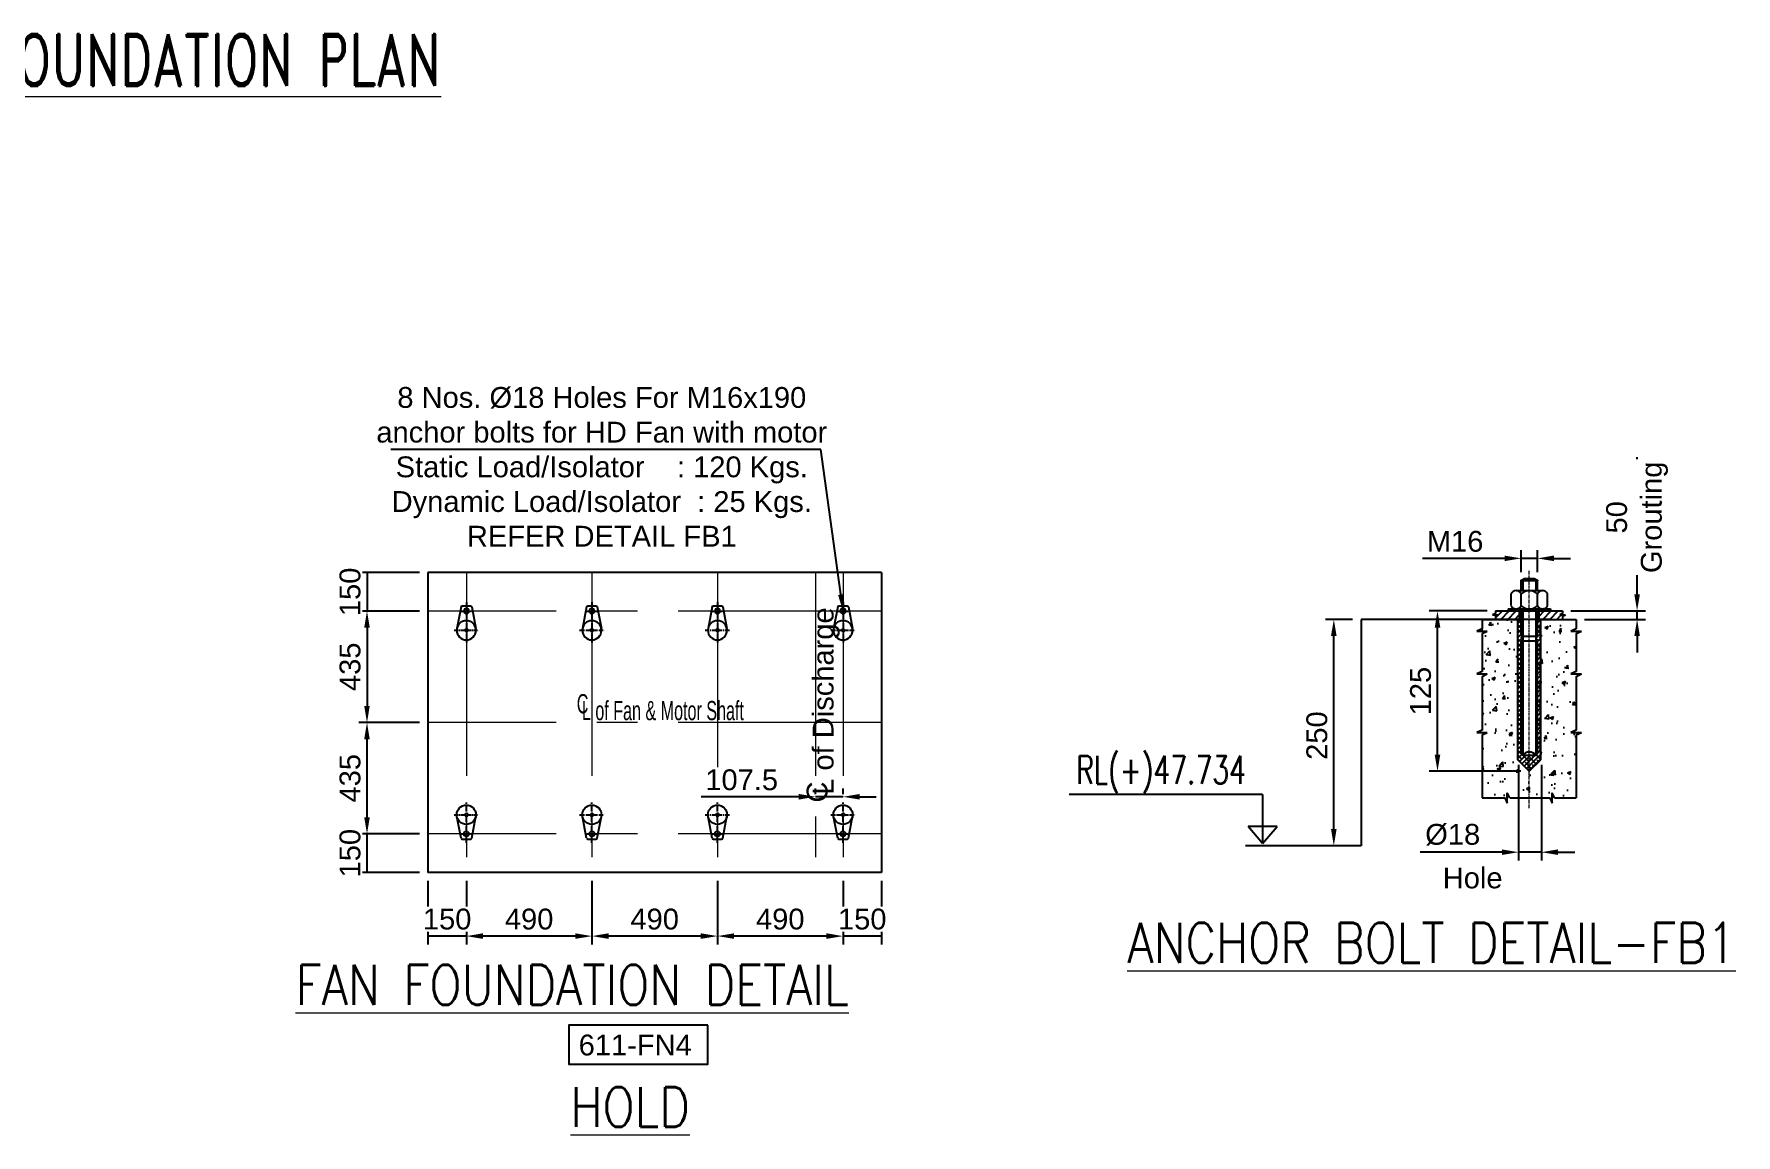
# Model space of a CAD drawing. Header units: millimetres. Extents: x -243837 to -5443, y 40 to 285140.
# Drawn here: x -154609 to -128040, y 33260 to 50450 of the extents above; entities that cross this region are included whole.
import ezdxf
from ezdxf.enums import TextEntityAlignment as Align

# ---------------------------------------------------------------- set-up
doc = ezdxf.new("R2010")
doc.units = ezdxf.units.MM
doc.linetypes.add('CENTER', pattern=[50.8, 31.75, -6.35, 6.35, -6.35])
doc.layers.add('CEN', color=1, linetype='CENTER', lineweight=9)
doc.layers.add('TEXT', color=255, linetype='Continuous', lineweight=18)
for name, color, linetype in [('hatch', 6, 'Continuous'), ('M_BLOCK', 7, 'Continuous'), ('M_CENTERLINE', 4, 'CENTER'), ('M_VIS', 2, 'Continuous'), ('MISC', 7, 'Continuous')]:
    doc.layers.add(name, color=color, linetype=linetype)
doc.styles.add('KA', font='romans.shx', dxfattribs={"width": 0.7})
doc.styles.get("Standard").update_dxf_attribs({"font": 'arial.ttf'})
doc.dimstyles.new('AM_DIN', dxfattribs={"dimscale": 130, "dimtxt": 2.5, "dimasz": 2, "dimexe": 1, "dimexo": 1, "dimgap": 0.75, "dimtad": 1, "dimdec": 0, "dimdsep": 46, "dimtxsty": 'Standard', "dimcen": 0, "dimclrd": 8, "dimclre": 8, "dimadec": 0, "dimazin": 2, "dimtp": 0.1, "dimtm": 0.1, "dimtfac": 0.71, "dimtdec": 0, "dimtix": 1, "dimtmove": 0, "dimatfit": 3, "dimfxl": 1, "dimtfill": 1, "dimlwd": -1, "dimlwe": -1, "dimarcsym": 0})
doc.dimstyles.new('AM_DIN$0', dxfattribs={"dimscale": 75, "dimtxt": 3.5, "dimasz": 3.5, "dimexe": 1, "dimexo": 1, "dimgap": 0.75, "dimtad": 1, "dimdsep": 46, "dimtxsty": 'Standard', "dimcen": 0, "dimclrd": 256, "dimclre": 256, "dimclrt": 2, "dimadec": 0, "dimazin": 2, "dimtp": 0.1, "dimtm": 0.1, "dimtfac": 0.71, "dimtix": 1, "dimtmove": 0, "dimatfit": 3, "dimfxl": 1, "dimtfill": 1, "dimlwd": -1, "dimlwe": -1, "dimarcsym": 0})
pattern_1 = [(50, (-3977591.57, 11129.13), (546.554007, -47.817257), [57.15, -628.65]), (355, (-3977591.57, 11129.13), (-105.730264, 573.170536), [45.72, -502.92175]), (100.451445, (-3977546, 11125.14), (440.82374, 525.353256), [48.57003, -534.27073]), (46.1842, (-3977591.6, 11281.5), (813.23712, -126.12698), [85.725, -942.975]), (96.635558, (-3977523.8, 11271), (712.2124, 742.27837), [72.85507, -801.40682]), (351.18415, (-3977591.6, 11281.5), (712.2124, 742.27837), [68.5799, -754.3792]), (21, (-3977515.37, 11243.43), (454.843174, -306.795595), [57.15, -628.65]), (326, (-3977515.37, 11243.43), (185.406085, 552.5639), [45.72, -502.92]), (71.451445, (-3977477.46, 11217.86), (640.24926, 245.76831), [48.57003, -534.26981]), (37.5, (-3977591.57, 11129.13), (9.26581, 253.665117), [0, -496.824, 0, -510.54, 0, -504.825]), (7.5, (-3977591.57, 11129.13), (200.458988, 300.541724), [0, -291.084, 0, -485.394, 0, -192.405]), (327.5, (-3977761.5, 11129.13), (406.771786, -17.186232), [0, -190.5, 0, -594.36, 0, -788.67]), (317.5, (-3977837.7, 11129.13), (444.387544, 76.279473), [0, -247.65, 0, -394.716, 0, -560.07])]

# ---------------------------------------------------------------- blocks, each defined once
blk = doc.blocks.new('*D347')
at = {"color": 1, "linetype": 'ByBlock', "transparency": 16777216}
for p, q in [((-134024, 41311), (-134448, 41311)), ((-134318, 38035), (-134318, 41051)), ((-134024, 37775), (-134448, 37775))]:
    blk.add_line(p, q, dxfattribs=at)
at = {"color": 1, "transparency": 16777216}
for points in [[(-134362, 41051), (-134275, 41051), (-134318, 41311)], [(-134362, 38035), (-134275, 38035), (-134318, 37775)]]:
    blk.add_solid(points, dxfattribs=at)
at = {"layer": 'DEFPOINTS', "color": 0, "transparency": 16777216}
for p in [(-134318, 41311), (-133894, 41311), (-133894, 37775)]:
    blk.add_point(p, dxfattribs=at)
at = {"color": 2, "transparency": 16777216, "insert": (-134582, 39496), "char_height": 325, "attachment_point": 5, "rotation": 90, "bg_fill": 3, "box_fill_scale": 1.1, "bg_fill_color": 256, "bg_fill_true_color": 13158600, "bg_fill_transparency": 0}
blk.add_mtext('250', dxfattribs=at)
blk = doc.blocks.new('*D337')
at = {"color": 1, "linetype": 'ByBlock', "transparency": 16777216}
for p, q in [((-129584, 41703), (-129584, 43845)), ((-130617, 41443), (-129454, 41443)), ((-130405, 41311), (-129454, 41311)), ((-129584, 41311), (-129584, 41443)), ((-129584, 41051), (-129584, 40791))]:
    blk.add_line(p, q, dxfattribs=at)
at = {"color": 1, "transparency": 16777216}
for points in [[(-129627, 41703), (-129540, 41703), (-129584, 41443)], [(-129627, 41051), (-129540, 41051), (-129584, 41311)]]:
    blk.add_solid(points, dxfattribs=at)
at = {"layer": 'DEFPOINTS', "color": 0, "transparency": 16777216}
for p in [(-130747, 41443), (-130535, 41311), (-129584, 41443)]:
    blk.add_point(p, dxfattribs=at)
at = {"color": 2, "transparency": 16777216, "insert": (-129584, 42904), "char_height": 325, "attachment_point": 5, "rotation": 90, "bg_fill": 3, "box_fill_scale": 1.1, "bg_fill_color": 256, "bg_fill_true_color": 13158600, "bg_fill_transparency": 0}
blk.add_mtext('50\\PGrouting', dxfattribs=at)
blk = doc.blocks.new('*D338')
at = {"color": 1, "linetype": 'ByBlock', "transparency": 16777216}
for p, q in [((-131926, 41443), (-132830, 41443)), ((-132700, 39199), (-132700, 41183)), ((-131397, 38939), (-132830, 38939))]:
    blk.add_line(p, q, dxfattribs=at)
at = {"color": 1, "transparency": 16777216}
for points in [[(-132743, 41183), (-132656, 41183), (-132700, 41443)], [(-132743, 39199), (-132656, 39199), (-132700, 38939)]]:
    blk.add_solid(points, dxfattribs=at)
at = {"layer": 'DEFPOINTS', "color": 0, "transparency": 16777216}
for p in [(-132700, 41443), (-131796, 41443), (-131267, 38939)]:
    blk.add_point(p, dxfattribs=at)
at = {"color": 2, "transparency": 16777216, "insert": (-132963, 40191), "char_height": 325, "attachment_point": 5, "rotation": 90, "bg_fill": 3, "box_fill_scale": 1.1, "bg_fill_color": 256, "bg_fill_true_color": 13158600, "bg_fill_transparency": 0}
blk.add_mtext('125', dxfattribs=at)
blk = doc.blocks.new('*D339')
at = {"color": 8, "linetype": 'ByBlock', "transparency": 16777216}
for p, q in [((-131435, 39038), (-131435, 37545)), ((-131078, 39038), (-131078, 37545)), ((-131695, 37675), (-132970, 37675)), ((-131078, 37675), (-131435, 37675)), ((-130818, 37675), (-130558, 37675))]:
    blk.add_line(p, q, dxfattribs=at)
at = {"color": 8, "transparency": 16777216}
for points in [[(-131695, 37719), (-131695, 37632), (-131435, 37675)], [(-130818, 37719), (-130818, 37632), (-131078, 37675)]]:
    blk.add_solid(points, dxfattribs=at)
at = {"layer": 'DEFPOINTS', "color": 0, "transparency": 16777216}
for p in [(-131435, 39168), (-131078, 39168), (-131078, 37675)]:
    blk.add_point(p, dxfattribs=at)
at = {"color": 2, "transparency": 16777216, "insert": (-132462, 37948), "char_height": 325, "attachment_point": 5, "bg_fill": 3, "box_fill_scale": 1.1, "bg_fill_color": 256, "bg_fill_true_color": 13158600, "bg_fill_transparency": 0}
blk.add_mtext('%%C18', dxfattribs=at)
blk = doc.blocks.new('*D340')
at = {"color": 1, "linetype": 'ByBlock', "transparency": 16777216}
for p, q in [((-131653, 42263), (-132936, 42263)), ((-131393, 42048), (-131393, 42393)), ((-131141, 42263), (-131393, 42263)), ((-131141, 42048), (-131141, 42393)), ((-130881, 42263), (-130621, 42263))]:
    blk.add_line(p, q, dxfattribs=at)
at = {"color": 1, "transparency": 16777216}
for points in [[(-131653, 42307), (-131653, 42220), (-131393, 42263)], [(-130881, 42307), (-130881, 42220), (-131141, 42263)]]:
    blk.add_solid(points, dxfattribs=at)
at = {"layer": 'DEFPOINTS', "color": 0, "transparency": 16777216}
for p in [(-131141, 42263), (-131393, 41918), (-131141, 41918)]:
    blk.add_point(p, dxfattribs=at)
at = {"color": 2, "transparency": 16777216, "insert": (-132425, 42527), "char_height": 325, "attachment_point": 5, "bg_fill": 3, "box_fill_scale": 1.1, "bg_fill_color": 256, "bg_fill_true_color": 13158600, "bg_fill_transparency": 0}
blk.add_mtext('M16', dxfattribs=at)
blk = doc.blocks.new('*D341')
at = {"color": 1, "linetype": 'ByBlock', "transparency": 16777216}
for p, q in [((-148590, 41440), (-149541, 41440)), ((-149411, 41180), (-149411, 39960)), ((-148590, 39700), (-149541, 39700))]:
    blk.add_line(p, q, dxfattribs=at)
at = {"color": 1, "transparency": 16777216}
for points in [[(-149455, 41180), (-149368, 41180), (-149411, 41440)], [(-149455, 39960), (-149368, 39960), (-149411, 39700)]]:
    blk.add_solid(points, dxfattribs=at)
at = {"layer": 'DEFPOINTS', "color": 0, "transparency": 16777216}
for p in [(-148460, 41440), (-149411, 39700), (-148460, 39700)]:
    blk.add_point(p, dxfattribs=at)
at = {"color": 2, "transparency": 16777216, "insert": (-149675, 40570), "char_height": 325, "attachment_point": 5, "rotation": 90, "bg_fill": 3, "box_fill_scale": 1.1, "bg_fill_color": 256, "bg_fill_true_color": 13158600, "bg_fill_transparency": 0}
blk.add_mtext('435', dxfattribs=at)
blk = doc.blocks.new('*D342')
at = {"color": 1, "linetype": 'ByBlock', "transparency": 16777216}
for p, q in [((-148590, 39700), (-149541, 39700)), ((-149411, 38220), (-149411, 39440)), ((-148590, 37960), (-149541, 37960))]:
    blk.add_line(p, q, dxfattribs=at)
at = {"color": 1, "transparency": 16777216}
for points in [[(-149455, 39440), (-149368, 39440), (-149411, 39700)], [(-149455, 38220), (-149368, 38220), (-149411, 37960)]]:
    blk.add_solid(points, dxfattribs=at)
at = {"layer": 'DEFPOINTS', "color": 0, "transparency": 16777216}
for p in [(-149411, 39700), (-148460, 39700), (-148460, 37960)]:
    blk.add_point(p, dxfattribs=at)
at = {"color": 2, "transparency": 16777216, "insert": (-149675, 38830), "char_height": 325, "attachment_point": 5, "rotation": 90, "bg_fill": 3, "box_fill_scale": 1.1, "bg_fill_color": 256, "bg_fill_true_color": 13158600, "bg_fill_transparency": 0}
blk.add_mtext('435', dxfattribs=at)
blk = doc.blocks.new('*D348')
at = {"color": 1, "linetype": 'ByBlock', "transparency": 16777216}
for p, q in [((-143940, 37230), (-143940, 36235)), ((-141980, 37230), (-141980, 36235)), ((-142240, 36365), (-143680, 36365))]:
    blk.add_line(p, q, dxfattribs=at)
at = {"color": 1, "transparency": 16777216}
for points in [[(-143680, 36409), (-143680, 36322), (-143940, 36365)], [(-142240, 36409), (-142240, 36322), (-141980, 36365)]]:
    blk.add_solid(points, dxfattribs=at)
at = {"layer": 'DEFPOINTS', "color": 0, "transparency": 16777216}
for p in [(-143940, 37360), (-141980, 37360), (-143940, 36365)]:
    blk.add_point(p, dxfattribs=at)
at = {"color": 2, "transparency": 16777216, "insert": (-142960, 36629), "char_height": 325, "attachment_point": 5, "bg_fill": 3, "box_fill_scale": 1.1, "bg_fill_color": 256, "bg_fill_true_color": 13158600, "bg_fill_transparency": 0}
blk.add_mtext('490', dxfattribs=at)
blk = doc.blocks.new('*D349')
at = {"color": 1, "linetype": 'ByBlock', "transparency": 16777216}
for p, q in [((-145900, 37230), (-145900, 36235)), ((-143940, 37230), (-143940, 36235)), ((-144200, 36365), (-145640, 36365))]:
    blk.add_line(p, q, dxfattribs=at)
at = {"color": 1, "transparency": 16777216}
for points in [[(-145640, 36409), (-145640, 36322), (-145900, 36365)], [(-144200, 36409), (-144200, 36322), (-143940, 36365)]]:
    blk.add_solid(points, dxfattribs=at)
at = {"layer": 'DEFPOINTS', "color": 0, "transparency": 16777216}
for p in [(-145900, 37360), (-143940, 37360), (-145900, 36365)]:
    blk.add_point(p, dxfattribs=at)
at = {"color": 2, "transparency": 16777216, "insert": (-144920, 36629), "char_height": 325, "attachment_point": 5, "bg_fill": 3, "box_fill_scale": 1.1, "bg_fill_color": 256, "bg_fill_true_color": 13158600, "bg_fill_transparency": 0}
blk.add_mtext('490', dxfattribs=at)
blk = doc.blocks.new('*D343')
at = {"color": 1, "linetype": 'ByBlock', "transparency": 16777216}
for p, q in [((-147860, 37230), (-147860, 36235)), ((-145900, 37230), (-145900, 36235)), ((-146160, 36365), (-147600, 36365))]:
    blk.add_line(p, q, dxfattribs=at)
at = {"color": 1, "transparency": 16777216}
for points in [[(-147600, 36409), (-147600, 36322), (-147860, 36365)], [(-146160, 36409), (-146160, 36322), (-145900, 36365)]]:
    blk.add_solid(points, dxfattribs=at)
at = {"layer": 'DEFPOINTS', "color": 0, "transparency": 16777216}
for p in [(-147860, 37360), (-145900, 37360), (-147860, 36365)]:
    blk.add_point(p, dxfattribs=at)
at = {"color": 2, "transparency": 16777216, "insert": (-146880, 36629), "char_height": 325, "attachment_point": 5, "bg_fill": 3, "box_fill_scale": 1.1, "bg_fill_color": 256, "bg_fill_true_color": 13158600, "bg_fill_transparency": 0}
blk.add_mtext('490', dxfattribs=at)
blk = doc.blocks.new('*D344')
at = {"color": 1, "linetype": 'ByBlock', "transparency": 16777216}
for p, q in [((-142670, 38541), (-144193, 38541)), ((-142410, 38581), (-142410, 38671)), ((-141980, 38541), (-142410, 38541)), ((-141980, 38581), (-141980, 38671)), ((-141720, 38541), (-141460, 38541))]:
    blk.add_line(p, q, dxfattribs=at)
at = {"color": 1, "transparency": 16777216}
for points in [[(-142670, 38584), (-142670, 38497), (-142410, 38541)], [(-141720, 38584), (-141720, 38497), (-141980, 38541)]]:
    blk.add_solid(points, dxfattribs=at)
at = {"layer": 'DEFPOINTS', "color": 0, "transparency": 16777216}
for p in [(-142410, 38541), (-142410, 38451), (-141980, 38451)]:
    blk.add_point(p, dxfattribs=at)
at = {"color": 2, "transparency": 16777216, "insert": (-143562, 38804), "char_height": 325, "attachment_point": 5, "bg_fill": 3, "box_fill_scale": 1.1, "bg_fill_color": 256, "bg_fill_true_color": 13158600, "bg_fill_transparency": 0}
blk.add_mtext('107.5', dxfattribs=at)
blk = doc.blocks.new('*D345')
at = {"color": 1, "linetype": 'ByBlock', "transparency": 16777216}
for p, q in [((-148590, 37960), (-149541, 37960)), ((-149411, 37360), (-149411, 37960)), ((-148590, 37360), (-149541, 37360))]:
    blk.add_line(p, q, dxfattribs=at)
at = {"layer": 'DEFPOINTS', "color": 0, "transparency": 16777216}
for p in [(-148460, 37960), (-148460, 37360)]:
    blk.add_point(p, dxfattribs=at)
at = {"color": 2, "transparency": 16777216, "insert": (-149675, 37660), "char_height": 325, "attachment_point": 5, "rotation": 90, "bg_fill": 3, "box_fill_scale": 1.1, "bg_fill_color": 256, "bg_fill_true_color": 13158600, "bg_fill_transparency": 0}
blk.add_mtext('150', dxfattribs=at)
at = {"layer": 'DEFPOINTS', "color": 0, "transparency": 16777216}
blk.add_point((-149411, 37960), dxfattribs=at)
blk = doc.blocks.new('*D346')
at = {"color": 1, "linetype": 'ByBlock', "transparency": 16777216}
for p, q in [((-148590, 42040), (-149541, 42040)), ((-149411, 42040), (-149411, 41440)), ((-148590, 41440), (-149541, 41440))]:
    blk.add_line(p, q, dxfattribs=at)
at = {"layer": 'DEFPOINTS', "color": 0, "transparency": 16777216}
for p in [(-148460, 42040), (-148460, 41440)]:
    blk.add_point(p, dxfattribs=at)
at = {"color": 2, "transparency": 16777216, "insert": (-149675, 41740), "char_height": 325, "attachment_point": 5, "rotation": 90, "bg_fill": 3, "box_fill_scale": 1.1, "bg_fill_color": 256, "bg_fill_true_color": 13158600, "bg_fill_transparency": 0}
blk.add_mtext('150', dxfattribs=at)
at = {"layer": 'DEFPOINTS', "color": 0, "transparency": 16777216}
blk.add_point((-149411, 41440), dxfattribs=at)
blk = doc.blocks.new('*D350')
at = {"color": 1, "linetype": 'ByBlock', "transparency": 16777216}
for p, q in [((-141980, 37230), (-141980, 36235)), ((-141380, 37230), (-141380, 36235)), ((-141380, 36365), (-141980, 36365))]:
    blk.add_line(p, q, dxfattribs=at)
at = {"layer": 'DEFPOINTS', "color": 0, "transparency": 16777216}
for p in [(-141980, 37360), (-141380, 37360)]:
    blk.add_point(p, dxfattribs=at)
at = {"color": 2, "transparency": 16777216, "insert": (-141680, 36629), "char_height": 325, "attachment_point": 5, "bg_fill": 3, "box_fill_scale": 1.1, "bg_fill_color": 256, "bg_fill_true_color": 13158600, "bg_fill_transparency": 0}
blk.add_mtext('150', dxfattribs=at)
at = {"layer": 'DEFPOINTS', "color": 0, "transparency": 16777216}
blk.add_point((-141980, 36365), dxfattribs=at)
blk = doc.blocks.new('*D351')
at = {"color": 1, "linetype": 'ByBlock', "transparency": 16777216}
for p, q in [((-148460, 37230), (-148460, 36235)), ((-147860, 37230), (-147860, 36235)), ((-147860, 36365), (-148460, 36365))]:
    blk.add_line(p, q, dxfattribs=at)
at = {"layer": 'DEFPOINTS', "color": 0, "transparency": 16777216}
for p in [(-148460, 37360), (-147860, 37360)]:
    blk.add_point(p, dxfattribs=at)
at = {"color": 2, "transparency": 16777216, "insert": (-148160, 36629), "char_height": 325, "attachment_point": 5, "bg_fill": 3, "box_fill_scale": 1.1, "bg_fill_color": 256, "bg_fill_true_color": 13158600, "bg_fill_transparency": 0}
blk.add_mtext('150', dxfattribs=at)
at = {"layer": 'DEFPOINTS', "color": 0, "transparency": 16777216}
blk.add_point((-148460, 36365), dxfattribs=at)
blk = doc.blocks.new('A$C1EFB4AE3')
at = {"layer": 'M_VIS', "color": 8}
for p, q in [((27.2, 138.9), (11.1, 55)), ((63.8, 143), (32.1, 143)), ((68.8, 138.9), (84.8, 55))]:
    blk.add_line(p, q, dxfattribs=at)
at = {"layer": 'M_VIS', "color": 8, "linetype": 'CENTER', "ltscale": 0.8}
blk.add_line((48, 157.8), (48, 0), dxfattribs=at)
at = {"layer": 'M_VIS', "color": 8, "linetype": 'CENTER', "ltscale": 0.25}
blk.add_line((68, 123), (28, 123), dxfattribs=at)
at = {"layer": 'M_VIS', "color": 8, "linetype": 'CENTER', "ltscale": 0.5}
blk.add_line((96, 48), (0, 48), dxfattribs=at)
at = {"layer": 'M_VIS', "color": 7}
blk.add_circle((48, 123), 10, dxfattribs=at)
at = {"layer": 'M_VIS', "color": 8}
for radius in [37.5, 5]:
    blk.add_circle((48, 48), radius, dxfattribs=at)
for centre, radius, start, end in [((32.1, 138), 5, 90, 169.16607), ((63.8, 138), 5, 10.83393, 90), ((48, 48), 6, 335.13474, 283.31677)]:
    blk.add_arc(centre, radius, start, end, dxfattribs=at)

msp = doc.modelspace()

# ---------------------------------------------------------------- hatches: boundary and pattern name
at = {"layer": 'MISC'}
h = msp.add_hatch(dxfattribs=at)
h.set_pattern_fill('ANSI38', color=1, scale=410.769707, style=0)
h.set_pattern_definition([(45, (-117366.993, 24097.58), (-36.30726, 36.30726), []), (135, (-117366.993, 24097.58), (-108.92177, 36.30726), [128.36553, -77.0193])])
h.paths.add_polyline_path([(-131088.65, 41311.17), (-131141.04, 41311.17), (-131141.04, 41046.43), (-131164.57, 41046.43), (-131164.57, 40974.92), (-131141.04, 40974.92), (-131141.04, 39211.29), (-131164.57, 39187.76), (-131266.89, 39187.76), (-131266.89, 38938.65), (-131088.65, 39116.89)])
h.paths.add_polyline_path([(-131392.73, 40974.92), (-131369.21, 40974.92), (-131369.21, 41046.43), (-131392.73, 41046.43), (-131392.73, 41311.17), (-131445.13, 41311.17), (-131445.13, 39116.89), (-131266.89, 38938.65), (-131266.89, 39187.76), (-131369.21, 39187.76), (-131392.73, 39211.29)])

# ---------------------------------------------------------------- linework, layer by layer
for p, q in [((-131471.39, 41759.3), (-131062.39, 41759.3)), ((-130983.74, 41524.16), (-130983.74, 41709.47)), ((-130934.98, 41474.33), (-130934.98, 41442.86)), ((-130915.36, 41311.17), (-133893.58, 41311.17)), ((-133893.58, 41311.17), (-133893.58, 37774.81)), ((-131114.64, 41311.17), (-131114.64, 41442.86)), ((-132004.28, 40419.9), (-132004.28, 39581.8)), ((-130534.71, 40495.82), (-130616.44, 40457.86)), ((-130616.44, 40457.86), (-130452.98, 40457.86)), ((-130534.71, 40419.9), (-130452.98, 40457.86)), ((-130534.71, 40419.9), (-130534.71, 39581.8)), ((-130534.71, 39581.8), (-130616.44, 39543.84)), ((-130616.44, 39543.84), (-130452.98, 39543.84)), ((-130534.71, 39505.88), (-130452.98, 39543.84)), ((-130872, 38522.96), (-130534.71, 38522.96)), ((-134063.72, 37774.81), (-135697.87, 37774.81)), ((-133893.58, 37774.81), (-134338.03, 37774.81))]:
    msp.add_line(p, q)
at = {"color": 1}
for p, q in [((-135429.01, 38578.61, 1254.15), (-138450.02, 38578.61, 1254.15)), ((-135429.01, 38578.61, 1254.15), (-135429.01, 37813.49, 1254.15)), ((-135429.01, 37813.49, 1254.15), (-135657.91, 38077.11, 1254.15)), ((-135200.12, 38077.11, 1254.15), (-135657.91, 38077.11, 1254.15)), ((-135429.01, 37813.49, 1254.15), (-135200.12, 38077.11, 1254.15))]:
    msp.add_line(p, q, dxfattribs=at)
at = {"color": 3}
msp.add_lwpolyline([(-144092.34, 34976.85), (-146260.64, 34976.85), (-146260.64, 34365.48), (-144092.34, 34365.48)], close=True, dxfattribs=at)
for centre, radius, start, end in [((-131471.39, 41672.31), 86.99, 25.288554, 154.711446), ((-131266.89, 41575.47), 183.83, 46.796842, 133.203158), ((-131062.39, 41672.31), 86.99, 25.288554, 154.711446)]:
    msp.add_arc(centre, radius, start, end)
at = {"layer": 'CEN', "ltscale": 100}
for p, q in [((-147859.86, 42040.23), (-147859.86, 37360.23)), ((-145899.86, 42040.23), (-145899.86, 37360.23)), ((-143939.86, 42040.23), (-143939.86, 37360.23)), ((-141979.86, 42040.23), (-141979.86, 37360.23)), ((-141379.86, 41440.23), (-148459.86, 41440.23)), ((-141379.86, 39700.23), (-148451.39, 39700.23)), ((-141379.86, 37960.23), (-148459.86, 37960.23))]:
    msp.add_line(p, q, dxfattribs=at)
at = {"layer": 'M_CENTERLINE', "color": 7, "linetype": 'ByBlock', "ltscale": 3.5}
for p, q in [((-148459.86, 42040.23), (-148459.86, 37360.23)), ((-141379.86, 42040.23), (-148459.86, 42040.23)), ((-141379.86, 42040.23), (-141379.86, 37360.23)), ((-141379.86, 37360.23), (-148459.86, 37360.23))]:
    msp.add_line(p, q, dxfattribs=at)
at = {"layer": 'M_VIS'}
for p, q in [((-131445.13, 39116.89), (-131445.13, 41311.17)), ((-131369.21, 41442.86), (-131369.21, 39187.76)), ((-131164.57, 41442.86), (-131164.57, 39187.76)), ((-131088.65, 39116.89), (-131088.65, 41311.17)), ((-131392.73, 39211.29), (-131392.73, 40974.92)), ((-131141.04, 39211.29), (-131141.04, 40974.92))]:
    msp.add_line(p, q, dxfattribs=at)

# ---------------------------------------------------------------- block references
at = {"layer": 'M_BLOCK', "xscale": -4, "yscale": 4, "zscale": 4}
for p in [(-147667.95, 40948.32), (-145707.95, 40948.32), (-143747.95, 40948.32), (-141787.95, 40948.32)]:
    msp.add_blockref('A$C1EFB4AE3', p, dxfattribs=at)
at = {"layer": 'M_BLOCK', "xscale": 4, "yscale": 4, "zscale": 4, "rotation": 180}
for p in [(-147667.95, 38452.13), (-145707.95, 38452.13)]:
    msp.add_blockref('A$C1EFB4AE3', p, dxfattribs=at)

# ---------------------------------------------------------------- texts
at = {"linetype": 'ByBlock'}
for s, p in [('L of Discharge', (-142128.6, 38571.15)), ('C', (-142222.32, 38451))]:
    msp.add_text(s, height=325, rotation=90, dxfattribs=at).set_placement(p)
at = {"color": 7, "width": 0.6}
for s, p in [('C', (-146136.46, 39843.28)), ('L of Fan & Motor Shaft', (-146056.29, 39736.84))]:
    msp.add_text(s, height=300, dxfattribs=at).set_placement(p)
msp.add_text('611-FN4', height=325).set_placement((-146106.73, 34502.25))
at = {"color": 2, "linetype": 'ByBlock', "insert": (-145745.72, 43150.56), "char_height": 325, "attachment_point": 5}
msp.add_mtext('8 Nos. %%C18 Holes For M16x190\\Panchor bolts for HD Fan with motor\\PStatic Load/Isolator    : 120 Kgs.\\PDynamic Load/Isolator  : 25 Kgs.\\PREFER DETAIL FB1\\P{\\C7;\\P} ', dxfattribs=at)
at = {"layer": 'TEXT', "color": 3, "style": 'KA', "width": 0.85}
msp.add_text('%%UANCHOR BOLT DETAIL-FB1', height=624, dxfattribs=at).set_placement((-132791.29, 36261.97), align=Align.MIDDLE_CENTER)
for s, p in [('%%UFAN FOUNDATION DETAIL', (-150526.99, 35290.22)), ('%%UHOLD', (-146234.7, 33384.73))]:
    msp.add_text(s, height=624, dxfattribs=at).set_placement(p)
at = {"layer": 'TEXT', "color": 2, "attachment_point": 5, "style": 'KA'}
for s, insert, char_height in [('\\A1;{\\Fromand|c0;\\LFOUNDATION PLAN}', (-151783.61, 50044.77, -169.38), 811.2), ('\\A1;RL(+)47.734', (-137015.73, 38890.53, 1957.2), 437.58)]:
    msp.add_mtext(s, dxfattribs=dict(at, insert=insert, char_height=char_height))

# ---------------------------------------------------------------- dimensions: what is measured, and where the dimension line sits
dim = msp.add_linear_dim(base=(-129583.65, 41442.86), p1=(-130534.71, 41311.17), p2=(-130746.95, 41442.86), angle=270, text='50\\XGrouting', dimstyle='AM_DIN$0', override={"dimscale": 130, "dimtxt": 2.5, "dimasz": 2, "dimdec": 0, "dimlfac": 0.25, "dimpost": '\\X', "dimclrd": 1, "dimclre": 1, "dimclrt": 2, "dimtdec": 0})
dim.commit()
dim.dimension.update_dxf_attribs({"geometry": '*D337', "text_midpoint": (-129583.65, 42903.79), "dimtype": 160})

# ---------------------------------------------------------------- next in the draw order: hatches: boundary and pattern name
at = {"layer": 'hatch'}
h = msp.add_hatch(dxfattribs=at)
h.set_pattern_fill('AR-CONC', color=256, scale=3, style=0)
h.set_pattern_definition(pattern_1)
h.paths.add_polyline_path([(-130452.98, 41126.44), (-130616.44, 41126.44), (-130534.71, 41164.41), (-130534.71, 41311.17), (-131088.65, 41311.17), (-131088.65, 40907.6), (-130534.71, 40907.6), (-130534.71, 41088.48)])
h.paths.add_polyline_path([(-131445.13, 40907.6), (-131445.13, 41311.17), (-132004.28, 41311.17), (-132004.28, 41164.41), (-132086.01, 41126.44), (-131922.55, 41126.44), (-132004.28, 41088.48), (-132004.28, 40907.6)])

# ---------------------------------------------------------------- next in the draw order: linework, layer by layer
for p, q in [((-130746.95, 41402.8), (-130789.86, 41382.87)), ((-130789.86, 41382.87), (-130704.05, 41382.87)), ((-130746.95, 41442.86), (-130746.95, 41402.8)), ((-130746.95, 41362.94), (-130704.05, 41382.87)), ((-130746.95, 41362.94), (-130746.95, 41311.17)), ((-130534.71, 41311.17), (-130534.71, 41164.41)), ((-130534.71, 41164.41), (-130616.44, 41126.44)), ((-130616.44, 41126.44), (-130452.98, 41126.44)), ((-130534.71, 41088.48), (-130452.98, 41126.44)), ((-130534.71, 41088.48), (-130534.71, 40495.82))]:
    msp.add_line(p, q)

# ---------------------------------------------------------------- next in the draw order: dimensions: what is measured, and where the dimension line sits
for base, p1, p2, angle, picture, middle in [((-149411.5, 39700.23), (-148459.86, 41440.23), (-148459.86, 39700.23), 90, '*D341', (-149675.05, 40570.23)), ((-143939.86, 36365.44), (-141979.86, 37360.23), (-143939.86, 37360.23), 180, '*D348', (-142959.86, 36628.88))]:
    dim = msp.add_linear_dim(base=base, p1=p1, p2=p2, angle=angle, dimstyle='AM_DIN$0', override={"dimscale": 130, "dimtxt": 2.5, "dimasz": 2, "dimdec": 0, "dimlfac": 0.25, "dimpost": '\\X', "dimclrd": 1, "dimclre": 1, "dimclrt": 2, "dimtdec": 0})
    dim.commit()
    dim.dimension.update_dxf_attribs({"geometry": picture, "text_midpoint": middle})
dim = msp.add_linear_dim(base=(-134318.18, 41311.17), p1=(-133893.58, 37774.81), p2=(-133893.58, 41311.17), angle=90, text='250', dimstyle='AM_DIN$0', override={"dimscale": 130, "dimtxt": 2.5, "dimasz": 2, "dimdec": 0, "dimlfac": 0.25, "dimpost": '\\X', "dimclrd": 1, "dimclre": 1, "dimclrt": 2, "dimtdec": 0})
dim.commit()
dim.dimension.update_dxf_attribs({"geometry": '*D347', "text_midpoint": (-134318.18, 39496.12), "dimtype": 160})

# ---------------------------------------------------------------- next in the draw order: linework, layer by layer
at = {"layer": 'CEN', "ltscale": 100}
msp.add_line((-142409.86, 42040.23), (-142409.86, 37360.23), dxfattribs=at)

# ---------------------------------------------------------------- next in the draw order: dimensions: what is measured, and where the dimension line sits
dim = msp.add_linear_dim(base=(-132699.64, 41442.86), p1=(-131266.89, 38938.65), p2=(-131796.47, 41442.86), angle=90, text='125', dimstyle='AM_DIN$0', override={"dimscale": 130, "dimtxt": 2.5, "dimasz": 2, "dimdec": 0, "dimlfac": 0.25, "dimpost": '\\X', "dimclrd": 1, "dimclre": 1, "dimclrt": 2, "dimtdec": 0})
dim.commit()
dim.dimension.update_dxf_attribs({"geometry": '*D338', "text_midpoint": (-132963.07, 40190.76)})
for base, p1, p2, angle, picture, middle in [((-149411.5, 39700.23), (-148459.86, 37960.23), (-148459.86, 39700.23), 90, '*D342', (-149675.05, 38830.23)), ((-145899.86, 36365.44), (-143939.86, 37360.23), (-145899.86, 37360.23), 180, '*D349', (-144919.86, 36628.88)), ((-141979.86, 36365.44), (-141379.86, 37360.23), (-141979.86, 37360.23), 180, '*D350', (-141679.86, 36628.88))]:
    dim = msp.add_linear_dim(base=base, p1=p1, p2=p2, angle=angle, dimstyle='AM_DIN$0', override={"dimscale": 130, "dimtxt": 2.5, "dimasz": 2, "dimdec": 0, "dimlfac": 0.25, "dimpost": '\\X', "dimclrd": 1, "dimclre": 1, "dimclrt": 2, "dimtdec": 0})
    dim.commit()
    dim.dimension.update_dxf_attribs({"geometry": picture, "text_midpoint": middle})

# ---------------------------------------------------------------- next in the draw order: leaders
msp.add_leader([(-141979.86, 41440.23), (-142323.86, 43962.08), (-149039.81, 43961.52)], dimstyle='AM_DIN', override={"dimlfac": 0.25})

# ---------------------------------------------------------------- next in the draw order: hatches: boundary and pattern name
at = {"layer": 'hatch'}
h = msp.add_hatch(dxfattribs=at)
h.set_pattern_fill('AR-CONC', color=256, scale=3, style=0)
h.set_pattern_definition(pattern_1)
h.paths.add_polyline_path([(-131445.13, 40907.6), (-132004.28, 40907.6), (-132004.28, 40495.82), (-132086.01, 40457.86), (-131922.55, 40457.86), (-132004.28, 40419.9), (-132004.28, 39581.8), (-132086.01, 39543.84), (-131922.55, 39543.84), (-132004.28, 39505.88), (-132004.28, 38522.96), (-131648.06, 38522.96), (-131610.1, 38441.23), (-131610.1, 38604.69), (-131572.14, 38522.96), (-131266.89, 38522.96), (-131266.89, 38938.65), (-131445.13, 39116.89)])
h.paths.add_polyline_path([(-130616.44, 39543.84), (-130534.71, 39581.8), (-130534.71, 40419.9), (-130452.98, 40457.86), (-130616.44, 40457.86), (-130534.71, 40495.82), (-130534.71, 40907.6), (-131088.65, 40907.6), (-131088.65, 39116.89), (-131266.89, 38938.65), (-131266.89, 38522.96), (-130947.93, 38522.96), (-130909.96, 38441.23), (-130909.96, 38604.69), (-130872, 38522.96), (-130534.71, 38522.96), (-130534.71, 39505.88), (-130452.98, 39543.84)])
at = {"layer": 'M_VIS'}
h = msp.add_hatch(dxfattribs=at)
h.set_pattern_fill('ANSI31', color=256, scale=616.15456, style=0)
h.set_pattern_definition([(45, (-137532.87, 36577.56), (-54.4609, 54.4609), [])])
h.paths.add_polyline_path([(-131796.47, 41442.86), (-131796.47, 41402.8), (-131839.38, 41382.87), (-131753.56, 41382.87), (-131796.47, 41362.94), (-131796.47, 41311.17), (-131419.13, 41311.17), (-131419.13, 41442.86)])
h.paths.add_polyline_path([(-131114.64, 41311.17), (-130746.95, 41311.17), (-130746.95, 41362.94), (-130704.05, 41382.87), (-130789.86, 41382.87), (-130746.95, 41402.8), (-130746.95, 41442.86), (-131114.64, 41442.86)])

# ---------------------------------------------------------------- next in the draw order: linework, layer by layer
for p, q in [((-131598.8, 41474.33), (-130934.98, 41474.33)), ((-131598.8, 41474.33), (-131598.8, 41442.86)), ((-131550.04, 41525.21), (-131550.04, 41709.47)), ((-131392.73, 41524.16), (-131392.73, 41709.47)), ((-131141.04, 41523.07), (-131141.04, 41709.47)), ((-132004.28, 41311.17), (-131392.73, 41311.17)), ((-132004.28, 41311.17), (-132004.28, 41164.41)), ((-131796.47, 41402.8), (-131839.38, 41382.87)), ((-131796.47, 41442.86), (-130746.95, 41442.86)), ((-131796.47, 41442.86), (-131796.47, 41402.8)), ((-131796.47, 41362.94), (-131753.56, 41382.87)), ((-131796.47, 41362.94), (-131796.47, 41311.17)), ((-131419.13, 41311.17), (-131419.13, 41442.86)), ((-131141.04, 41311.17), (-130534.71, 41311.17)), ((-132004.28, 41164.41), (-132086.01, 41126.44)), ((-132086.01, 41126.44), (-131922.55, 41126.44)), ((-132004.28, 41088.48), (-131922.55, 41126.44)), ((-132004.28, 41088.48), (-132004.28, 40495.82)), ((-132004.28, 40495.82), (-132086.01, 40457.86)), ((-132086.01, 40457.86), (-131922.55, 40457.86)), ((-132004.28, 40419.9), (-131922.55, 40457.86)), ((-132004.28, 39581.8), (-132086.01, 39543.84)), ((-132086.01, 39543.84), (-131922.55, 39543.84)), ((-132004.28, 39505.88), (-131922.55, 39543.84))]:
    msp.add_line(p, q)
for centre, radius, start, end in [((-131471.39, 41561.32), 86.99, 205.288554, 334.711446), ((-131266.89, 41658.15), 183.83, 226.796842, 313.203158), ((-131062.39, 41561.32), 86.99, 205.288554, 334.711446)]:
    msp.add_arc(centre, radius, start, end)
at = {"layer": 'CEN', "ltscale": 1.5}
msp.add_line((-131266.89, 38362.75), (-131266.89, 42070.26), dxfattribs=at)
at = {"layer": 'M_VIS'}
for p, q in [((-131839.38, 41382.87), (-131753.56, 41382.87)), ((-131392.73, 41046.43), (-131392.73, 41442.86)), ((-131141.04, 41046.43), (-131141.04, 41442.86)), ((-131392.73, 41046.43), (-131141.04, 41046.43)), ((-131392.73, 40974.92), (-131141.04, 40974.92))]:
    msp.add_line(p, q, dxfattribs=at)

# ---------------------------------------------------------------- next in the draw order: dimensions: what is measured, and where the dimension line sits
for base, p1, p2, angle, picture, middle in [((-149411.5, 41440.23), (-148459.86, 42040.23), (-148459.86, 41440.23), 90, '*D346', (-149674.94, 41740.23)), ((-149411.5, 37960.23), (-148459.86, 37360.23), (-148459.86, 37960.23), 90, '*D345', (-149674.94, 37660.23)), ((-147859.86, 36365.44), (-145899.86, 37360.23), (-147859.86, 37360.23), 180, '*D343', (-146879.86, 36628.88))]:
    dim = msp.add_linear_dim(base=base, p1=p1, p2=p2, angle=angle, dimstyle='AM_DIN$0', override={"dimscale": 130, "dimtxt": 2.5, "dimasz": 2, "dimdec": 0, "dimlfac": 0.25, "dimpost": '\\X', "dimclrd": 1, "dimclre": 1, "dimclrt": 2, "dimtdec": 0})
    dim.commit()
    dim.dimension.update_dxf_attribs({"geometry": picture, "text_midpoint": middle})
dim = msp.add_linear_dim(base=(-142409.86, 38540.55), p1=(-141979.86, 38450.55), p2=(-142409.86, 38450.55), angle=180, dimstyle='AM_DIN$0', override={"dimscale": 130, "dimtxt": 2.5, "dimasz": 2, "dimdec": 1, "dimlfac": 0.25, "dimpost": '\\X', "dimclrd": 1, "dimclre": 1, "dimclrt": 2, "dimtdec": 0})
dim.commit()
dim.dimension.update_dxf_attribs({"geometry": '*D344', "text_midpoint": (-143561.64, 38540.55), "dimtype": 160})

# ---------------------------------------------------------------- next in the draw order: block references
at = {"layer": 'M_BLOCK', "xscale": 4, "yscale": 4, "zscale": 4, "rotation": 180}
for p in [(-143747.95, 38452.13), (-141787.95, 38452.13)]:
    msp.add_blockref('A$C1EFB4AE3', p, dxfattribs=at)

# ---------------------------------------------------------------- next in the draw order: dimensions: what is measured, and where the dimension line sits
for base, p1, p2, text, override, picture, middle in [((-131141.04, 42263.39), (-131392.73, 41917.55), (-131141.04, 41917.55), 'M16', {"dimscale": 130, "dimtxt": 2.5, "dimasz": 2, "dimdec": 0, "dimlfac": 0.25, "dimpost": '\\X', "dimclrd": 1, "dimclre": 1, "dimclrt": 2, "dimtdec": 0}, '*D340', (-132424.58, 42263.39)), ((-131078.35, 37675.22), (-131434.83, 39168.33), (-131078.35, 39168.33), '%%C18', {"dimscale": 130, "dimtxt": 2.5, "dimasz": 2, "dimdec": 0, "dimlfac": 0.25, "dimpost": '\\X', "dimclrd": 8, "dimclre": 8, "dimclrt": 2, "dimtdec": 0}, '*D339', (-132462.24, 37675.22))]:
    dim = msp.add_linear_dim(base=base, p1=p1, p2=p2, text=text, dimstyle='AM_DIN$0', override=override)
    dim.commit()
    dim.dimension.update_dxf_attribs({"geometry": picture, "text_midpoint": middle, "dimtype": 160})
dim = msp.add_linear_dim(base=(-148459.86, 36365.44), p1=(-147859.86, 37360.23), p2=(-148459.86, 37360.23), angle=180, dimstyle='AM_DIN$0', override={"dimscale": 130, "dimtxt": 2.5, "dimasz": 2, "dimdec": 0, "dimlfac": 0.25, "dimpost": '\\X', "dimclrd": 1, "dimclre": 1, "dimclrt": 2, "dimtdec": 0})
dim.commit()
dim.dimension.update_dxf_attribs({"geometry": '*D351', "text_midpoint": (-148159.86, 36628.88)})

# ---------------------------------------------------------------- next in the draw order: linework, layer by layer
for p, q in [((-131345.54, 41948.07), (-131392.73, 41917.55)), ((-131392.73, 41917.55), (-131141.04, 41917.55)), ((-131392.73, 41759.3), (-131392.73, 41917.55)), ((-131369.21, 41917.55), (-131369.21, 41759.3)), ((-131345.54, 41948.07), (-131188.24, 41948.07)), ((-131188.24, 41948.07), (-131141.04, 41917.55)), ((-131164.57, 41917.55), (-131164.57, 41759.3)), ((-131141.04, 41759.3), (-131141.04, 41917.55)), ((-132004.28, 39505.88), (-132004.28, 38522.96)), ((-130534.71, 39505.88), (-130534.71, 38522.96)), ((-131572.14, 38522.96), (-131610.1, 38604.69)), ((-131610.1, 38441.23), (-131610.1, 38604.69)), ((-130872, 38522.96), (-130909.96, 38604.69)), ((-130909.96, 38441.23), (-130909.96, 38604.69)), ((-132004.28, 38522.96), (-131648.06, 38522.96)), ((-131648.06, 38522.96), (-131610.1, 38441.23)), ((-131572.14, 38522.96), (-130947.93, 38522.96)), ((-130947.93, 38522.96), (-130909.96, 38441.23))]:
    msp.add_line(p, q)
for p in [(-131392.73, 41917.55), (-131141.04, 41917.55)]:
    msp.add_point(p)
at = {"layer": 'M_VIS'}
for p, q in [((-131266.89, 38938.65), (-131445.13, 39116.89)), ((-131369.21, 39187.76), (-131392.73, 39211.29)), ((-131369.21, 39187.76), (-131164.57, 39187.76)), ((-131266.89, 38938.65), (-131088.65, 39116.89)), ((-131164.57, 39187.76), (-131141.04, 39211.29))]:
    msp.add_line(p, q, dxfattribs=at)
msp.add_arc((-131266.89, 39112.89), 126.79, 36.197728, 143.802272, dxfattribs=at)

# ---------------------------------------------------------------- next in the draw order: texts
msp.add_text('Hole', height=325).set_placement((-132617.56, 37111.06))

doc.saveas('drawing.dxf')
